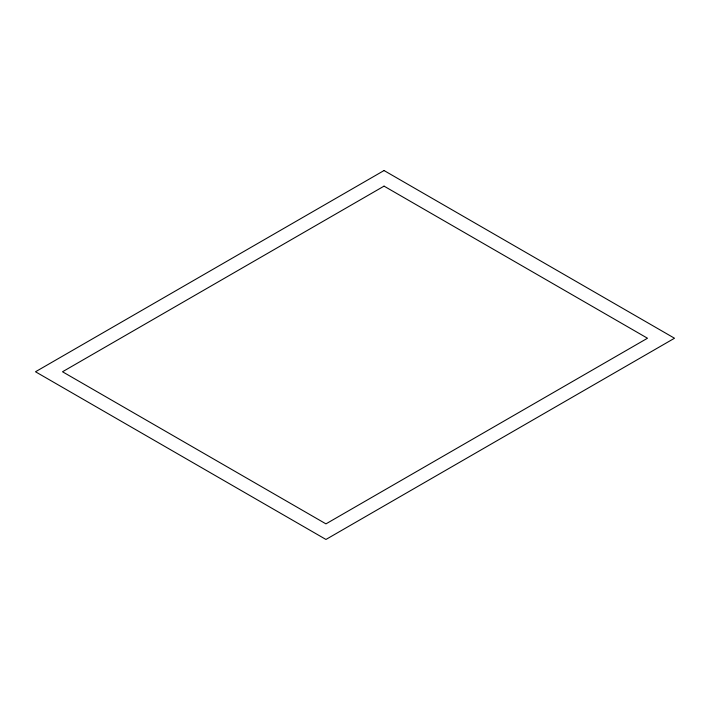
<?xml version="1.0" encoding="UTF-8"?>
<svg xmlns="http://www.w3.org/2000/svg" width="710" height="710" viewBox="0 0 710 710"><rect width="100%" height="100%" fill="white"/><g stroke="black" fill="none" stroke-linecap="round" stroke-linejoin="round"><path stroke-width="1.06" d="M384.048 170.542L35.5 371.765L325.952 539.458L674.5 338.235L384.048 170.542M384.048 186.135L62.515 371.765L325.952 523.865L647.484 338.235L384.048 186.135"/></g></svg>
